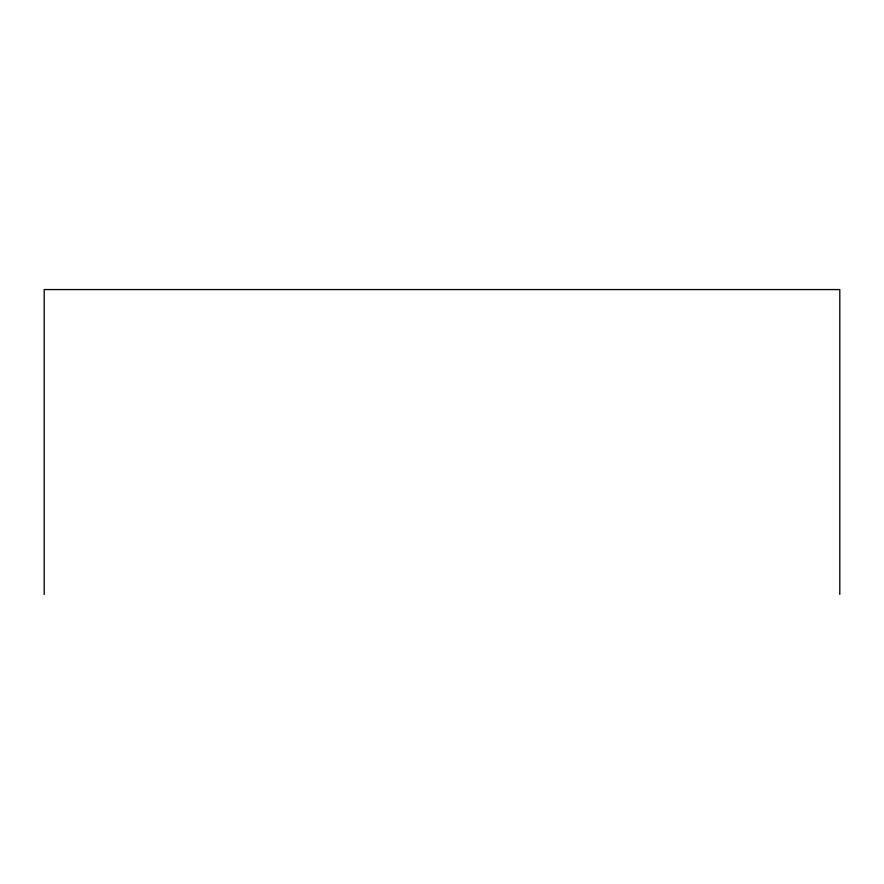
<?xml version="1.0" encoding="UTF-8"?>
<svg xmlns="http://www.w3.org/2000/svg" width="884" height="884" viewBox="0 0 884 884"><rect width="100%" height="100%" fill="white"/><g stroke="black" fill="none" stroke-linecap="round" stroke-linejoin="round"><path stroke-width="1.33" d="M839.8 594.435L839.8 289.565L44.2 289.565L44.2 594.435"/></g></svg>
